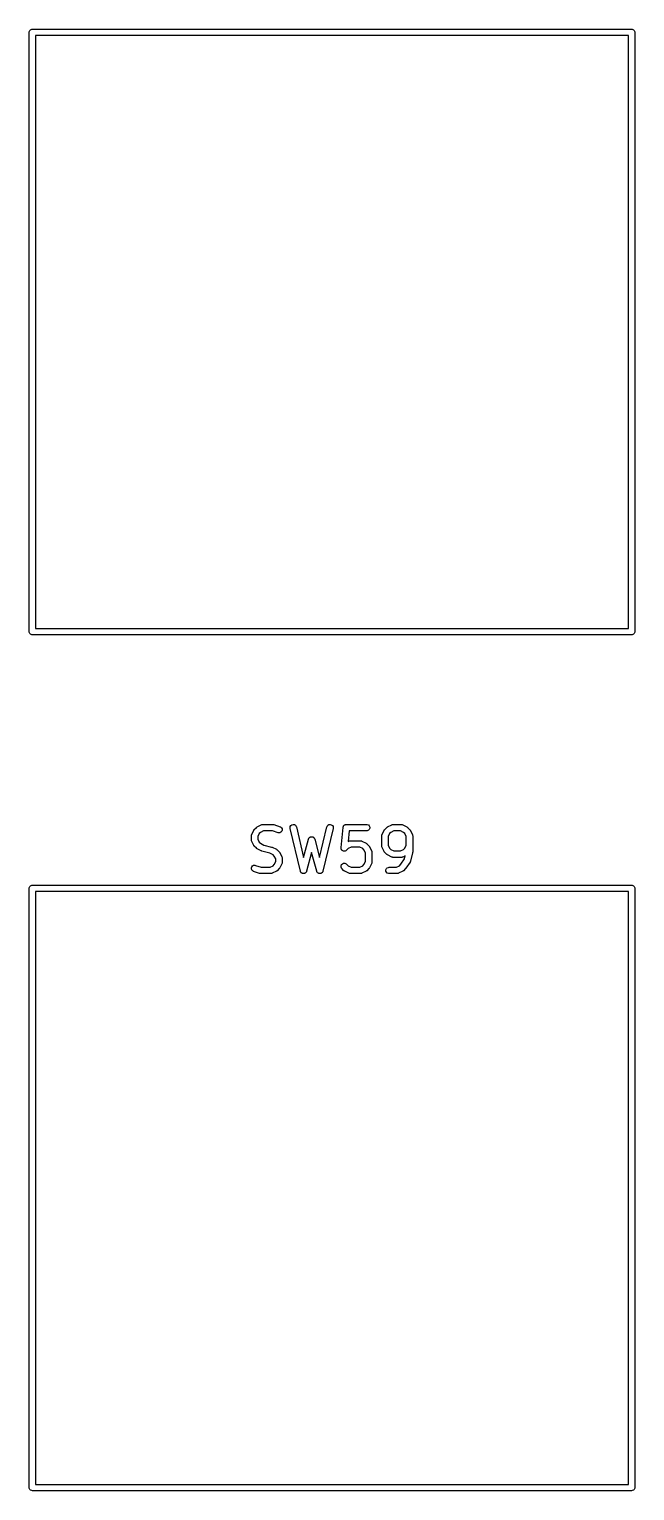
# Model space of a CAD drawing. Extents: x 2.7 to 14.1, y -9.5 to -1.1.
# Drawn here: x 12.725 to 13.282, y -7.595 to -6.251 of the extents above; entities that cross this region are included whole.
import ezdxf

# ---------------------------------------------------------------- set-up
doc = ezdxf.new("R2010")
doc.units = 0
doc.header["$MEASUREMENT"] = 0
doc.layers.add('BLACK', color=7, linetype='CONTINUOUS')

msp = doc.modelspace()

# ---------------------------------------------------------------- linework, layer by layer
at = {"layer": 'BLACK', "linetype": 'CONTINUOUS'}
for p, q in [((12.7253, -6.2522), (12.7261, -6.2514)), ((12.7261, -6.2514), (12.7272, -6.251)), ((12.7272, -6.251), (12.7278, -6.2509)), ((12.7278, -6.2509), (13.279, -6.2509)), ((13.279, -6.2509), (13.2795, -6.251)), ((13.2795, -6.251), (13.2806, -6.2514)), ((13.2806, -6.2514), (13.2814, -6.2522)), ((12.7248, -6.2539), (12.7249, -6.2533)), ((12.7248, -6.805), (12.7248, -6.2539)), ((12.7249, -6.2533), (12.7253, -6.2522)), ((12.7307, -6.2568), (12.7307, -6.8021)), ((13.276, -6.2568), (12.7307, -6.2568)), ((13.276, -6.8021), (13.276, -6.2568)), ((13.2814, -6.2522), (13.2819, -6.2533)), ((13.2819, -6.2533), (13.2819, -6.2539)), ((13.2819, -6.2539), (13.2819, -6.805)), ((12.7307, -6.8021), (13.276, -6.8021)), ((12.7249, -6.8056), (12.7248, -6.805)), ((12.7253, -6.8067), (12.7249, -6.8056)), ((12.7261, -6.8075), (12.7253, -6.8067)), ((12.7272, -6.8079), (12.7261, -6.8075)), ((12.7278, -6.808), (12.7272, -6.8079)), ((13.279, -6.808), (12.7278, -6.808)), ((13.2795, -6.8079), (13.279, -6.808)), ((13.2806, -6.8075), (13.2795, -6.8079)), ((13.2814, -6.8067), (13.2806, -6.8075)), ((13.2819, -6.8056), (13.2814, -6.8067)), ((13.2819, -6.805), (13.2819, -6.8056)), ((12.9295, -6.9916), (12.9314, -6.9878)), ((12.9314, -6.9878), (12.9315, -6.9876)), ((12.9315, -6.9875), (12.9316, -6.9874)), ((12.9315, -6.9876), (12.9315, -6.9875)), ((12.9316, -6.9874), (12.9317, -6.9873)), ((12.9317, -6.9873), (12.9319, -6.9871)), ((12.9317, -6.9873), (12.9317, -6.9873)), ((12.9319, -6.9871), (12.9338, -6.9852)), ((12.9338, -6.9852), (12.934, -6.985)), ((12.934, -6.985), (12.9341, -6.9849)), ((12.9341, -6.9849), (12.9342, -6.9849)), ((12.9342, -6.9849), (12.9342, -6.9848)), ((12.9342, -6.9848), (12.9343, -6.9848)), ((12.9343, -6.9848), (12.9346, -6.9846)), ((12.9346, -6.9846), (12.9383, -6.9828)), ((12.9364, -6.9909), (12.9351, -6.9936)), ((12.9376, -6.9897), (12.9364, -6.9909)), ((12.9403, -6.9883), (12.9376, -6.9897)), ((12.9383, -6.9828), (12.9388, -6.9825)), ((12.9388, -6.9825), (12.939, -6.9825)), ((12.939, -6.9825), (12.9391, -6.9825)), ((12.9391, -6.9825), (12.9396, -6.9824)), ((12.9396, -6.9824), (12.949, -6.9824)), ((12.9485, -6.9883), (12.9403, -6.9883)), ((12.9537, -6.9901), (12.9485, -6.9883)), ((12.949, -6.9824), (12.9493, -6.9825)), ((12.9493, -6.9825), (12.9494, -6.9825)), ((12.9494, -6.9825), (12.9495, -6.9825)), ((12.9495, -6.9825), (12.9496, -6.9825)), ((12.9496, -6.9825), (12.9497, -6.9825)), ((12.9497, -6.9825), (12.9499, -6.9826)), ((12.9499, -6.9826), (12.9556, -6.9845)), ((12.9543, -6.9902), (12.9537, -6.9901)), ((12.9554, -6.9901), (12.9543, -6.9902)), ((12.9564, -6.9896), (12.9554, -6.9901)), ((12.9556, -6.9845), (12.9561, -6.9847)), ((12.9561, -6.9847), (12.957, -6.9855)), ((12.9572, -6.9887), (12.9564, -6.9896)), ((12.957, -6.9855), (12.9575, -6.9865)), ((12.9576, -6.9876), (12.9572, -6.9887)), ((12.9575, -6.9865), (12.9576, -6.9876)), ((12.9648, -6.9855), (12.965, -6.9844)), ((12.9649, -6.9861), (12.9648, -6.9855)), ((12.9743, -7.0254), (12.9649, -6.9861)), ((12.965, -6.9844), (12.9656, -6.9834)), ((12.9656, -6.9834), (12.9665, -6.9827)), ((12.9665, -6.9827), (12.9676, -6.9824)), ((12.9676, -6.9824), (12.9688, -6.9826)), ((12.9688, -6.9826), (12.9698, -6.9832)), ((12.9698, -6.9832), (12.9704, -6.9842)), ((12.9704, -6.9842), (12.9706, -6.9847)), ((12.9706, -6.9847), (12.9773, -7.0127)), ((12.992, -7.0127), (12.9986, -6.9847)), ((13.0044, -6.9861), (12.995, -7.0254)), ((12.9986, -6.9847), (12.9988, -6.9842)), ((12.9988, -6.9842), (12.9995, -6.9832)), ((12.9995, -6.9832), (13.0005, -6.9826)), ((13.0005, -6.9826), (13.0016, -6.9824)), ((13.0016, -6.9824), (13.0027, -6.9827)), ((13.0027, -6.9827), (13.0037, -6.9834)), ((13.0037, -6.9834), (13.0043, -6.9844)), ((13.0043, -6.9844), (13.0044, -6.9855)), ((13.0044, -6.9855), (13.0044, -6.9861)), ((13.0117, -7.0038), (13.0136, -6.9851)), ((13.0136, -6.9848), (13.0137, -6.9845)), ((13.0136, -6.9849), (13.0136, -6.9848)), ((13.0136, -6.9848), (13.0136, -6.9848)), ((13.0136, -6.9851), (13.0136, -6.9849)), ((13.0137, -6.9845), (13.0139, -6.9842)), ((13.0139, -6.9842), (13.014, -6.9838)), ((13.014, -6.9838), (13.0141, -6.9836)), ((13.0141, -6.9836), (13.0142, -6.9835)), ((13.0142, -6.9835), (13.0145, -6.9832)), ((13.0145, -6.9832), (13.0149, -6.9829)), ((13.0149, -6.9829), (13.015, -6.9829)), ((13.015, -6.9829), (13.0151, -6.9828)), ((13.0151, -6.9828), (13.0155, -6.9827)), ((13.0155, -6.9827), (13.0159, -6.9825)), ((13.0159, -6.9825), (13.0161, -6.9825)), ((13.0161, -6.9825), (13.0162, -6.9825)), ((13.0162, -6.9825), (13.0163, -6.9825)), ((13.0163, -6.9825), (13.0165, -6.9824)), ((13.0165, -6.9824), (13.0352, -6.9824)), ((13.0192, -6.9883), (13.0182, -6.9981)), ((13.0352, -6.9883), (13.0192, -6.9883)), ((13.0352, -6.9824), (13.0358, -6.9825)), ((13.0358, -6.9883), (13.0352, -6.9883)), ((13.0358, -6.9825), (13.0369, -6.9829)), ((13.0369, -6.9878), (13.0358, -6.9883)), ((13.0369, -6.9829), (13.0377, -6.9838)), ((13.0377, -6.987), (13.0369, -6.9878)), ((13.0377, -6.9838), (13.0381, -6.9848)), ((13.0381, -6.986), (13.0377, -6.987)), ((13.0381, -6.9848), (13.0381, -6.986)), ((13.0495, -6.9916), (13.0513, -6.9878)), ((13.0513, -6.9878), (13.0515, -6.9876)), ((13.0515, -6.9875), (13.0516, -6.9874)), ((13.0515, -6.9876), (13.0515, -6.9875)), ((13.0516, -6.9874), (13.0517, -6.9873)), ((13.0517, -6.9873), (13.0519, -6.9871)), ((13.0517, -6.9873), (13.0517, -6.9873)), ((13.0519, -6.9871), (13.0538, -6.9852)), ((13.0538, -6.9852), (13.054, -6.985)), ((13.054, -6.985), (13.0541, -6.9849)), ((13.0541, -6.9849), (13.0542, -6.9848)), ((13.0541, -6.9849), (13.0541, -6.9849)), ((13.0542, -6.9848), (13.0543, -6.9848)), ((13.0543, -6.9848), (13.0545, -6.9846)), ((13.0545, -6.9846), (13.0583, -6.9828)), ((13.0564, -6.9909), (13.0551, -6.9936)), ((13.0576, -6.9897), (13.0564, -6.9909)), ((13.0603, -6.9883), (13.0576, -6.9897)), ((13.0583, -6.9828), (13.0588, -6.9825)), ((13.0588, -6.9825), (13.0589, -6.9825)), ((13.0589, -6.9825), (13.059, -6.9825)), ((13.059, -6.9825), (13.0596, -6.9824)), ((13.0596, -6.9824), (13.0671, -6.9824)), ((13.0664, -6.9883), (13.0603, -6.9883)), ((13.0691, -6.9897), (13.0664, -6.9883)), ((13.0671, -6.9824), (13.0677, -6.9825)), ((13.0677, -6.9825), (13.0678, -6.9825)), ((13.0678, -6.9825), (13.0679, -6.9825)), ((13.0679, -6.9825), (13.0684, -6.9828)), ((13.0684, -6.9828), (13.0722, -6.9846)), ((13.0703, -6.9909), (13.0691, -6.9897)), ((13.0717, -6.9936), (13.0703, -6.9909)), ((13.0722, -6.9846), (13.0724, -6.9848)), ((13.0724, -6.9848), (13.0725, -6.9848)), ((13.0725, -6.9848), (13.0726, -6.9849)), ((13.0726, -6.9849), (13.0727, -6.9849)), ((13.0727, -6.9849), (13.0727, -6.985)), ((13.0727, -6.985), (13.0729, -6.9852)), ((13.0729, -6.9852), (13.0748, -6.9871)), ((13.0748, -6.9871), (13.075, -6.9873)), ((13.075, -6.9873), (13.0751, -6.9873)), ((13.0751, -6.9873), (13.0751, -6.9874)), ((13.0751, -6.9874), (13.0752, -6.9875)), ((13.0752, -6.9875), (13.0752, -6.9876)), ((13.0752, -6.9876), (13.0754, -6.9878)), ((13.0754, -6.9878), (13.0773, -6.9916)), ((12.9292, -6.9923), (12.9293, -6.9922)), ((12.9292, -6.9929), (12.9292, -6.9923)), ((12.9292, -6.9966), (12.9292, -6.9929)), ((12.9292, -6.9972), (12.9292, -6.9966)), ((12.9293, -6.9973), (12.9292, -6.9972)), ((12.9293, -6.9921), (12.9295, -6.9916)), ((12.9293, -6.9922), (12.9293, -6.9921)), ((12.9293, -6.9974), (12.9293, -6.9973)), ((12.9295, -6.998), (12.9293, -6.9974)), ((12.9314, -7.0017), (12.9295, -6.998)), ((12.9315, -7.002), (12.9314, -7.0017)), ((12.9316, -7.0021), (12.9315, -7.002)), ((12.9315, -7.002), (12.9315, -7.002)), ((12.9317, -7.0022), (12.9316, -7.0021)), ((12.9317, -7.0023), (12.9317, -7.0022)), ((12.9319, -7.0025), (12.9317, -7.0023)), ((12.9338, -7.0044), (12.9319, -7.0025)), ((12.934, -7.0045), (12.9338, -7.0044)), ((12.9341, -7.0046), (12.934, -7.0045)), ((12.9342, -7.0047), (12.9341, -7.0046)), ((12.9343, -7.0048), (12.9342, -7.0047)), ((12.9342, -7.0047), (12.9342, -7.0047)), ((12.9346, -7.0049), (12.9343, -7.0048)), ((12.9351, -6.9936), (12.9351, -6.9959)), ((12.9351, -6.9959), (12.9364, -6.9986)), ((12.9364, -6.9986), (12.9376, -6.9998)), ((12.9376, -6.9998), (12.9407, -7.0014)), ((12.9407, -7.0014), (12.9478, -7.0032)), ((12.9478, -7.0032), (12.9479, -7.0032)), ((12.9479, -7.0032), (12.9479, -7.0032)), ((12.9479, -7.0032), (12.9481, -7.0033)), ((12.9481, -7.0033), (12.9484, -7.0033)), ((12.9484, -7.0033), (12.9484, -7.0034)), ((12.9484, -7.0034), (12.9484, -7.0034)), ((12.9484, -7.0034), (12.9522, -7.0053)), ((12.9773, -7.0127), (12.9818, -6.9959)), ((12.9818, -6.9957), (12.9819, -6.9956)), ((12.9818, -6.9959), (12.9818, -6.9957)), ((12.9818, -6.9957), (12.9818, -6.9957)), ((12.9819, -6.9956), (12.982, -6.9953)), ((12.982, -6.9953), (12.9822, -6.995)), ((12.9822, -6.995), (12.9824, -6.9947)), ((12.9824, -6.9947), (12.9826, -6.9946)), ((12.9826, -6.9946), (12.9827, -6.9944)), ((12.9827, -6.9944), (12.983, -6.9942)), ((12.983, -6.9942), (12.9833, -6.994)), ((12.9833, -6.994), (12.9835, -6.9939)), ((12.9835, -6.9939), (12.9837, -6.9938)), ((12.9837, -6.9938), (12.9841, -6.9938)), ((12.9841, -6.9938), (12.9844, -6.9937)), ((12.9844, -6.9937), (12.9846, -6.9937)), ((12.9846, -6.9937), (12.9848, -6.9937)), ((12.9848, -6.9937), (12.9852, -6.9938)), ((12.9852, -6.9938), (12.9856, -6.9938)), ((12.9856, -6.9938), (12.9857, -6.9939)), ((12.9857, -6.9939), (12.9859, -6.994)), ((12.9859, -6.994), (12.9862, -6.9942)), ((12.9862, -6.9942), (12.9866, -6.9944)), ((12.9866, -6.9944), (12.9867, -6.9946)), ((12.9867, -6.9946), (12.9868, -6.9947)), ((12.9868, -6.9947), (12.987, -6.995)), ((12.987, -6.995), (12.9873, -6.9953)), ((12.9873, -6.9953), (12.9874, -6.9956)), ((12.9874, -6.9956), (12.9874, -6.9957)), ((12.9874, -6.9957), (12.9874, -6.9957)), ((12.9874, -6.9957), (12.9875, -6.9959)), ((12.9875, -6.9959), (12.992, -7.0127)), ((13.0117, -7.0044), (13.0117, -7.0038)), ((13.0117, -7.0046), (13.0117, -7.0044)), ((13.0117, -7.0047), (13.0117, -7.0046)), ((13.0119, -7.0051), (13.0117, -7.0047)), ((13.0182, -7.0047), (13.0167, -7.0062)), ((13.0182, -6.9981), (13.0189, -6.9978)), ((13.0209, -7.0033), (13.0182, -7.0047)), ((13.0189, -6.9978), (13.0195, -6.9975)), ((13.0195, -6.9975), (13.0196, -6.9975)), ((13.0196, -6.9975), (13.0197, -6.9975)), ((13.0197, -6.9975), (13.0202, -6.9974)), ((13.0202, -6.9974), (13.0296, -6.9974)), ((13.0289, -7.0033), (13.0209, -7.0033)), ((13.0316, -7.0047), (13.0289, -7.0033)), ((13.0296, -6.9974), (13.0302, -6.9975)), ((13.0302, -6.9975), (13.0303, -6.9975)), ((13.0303, -6.9975), (13.0304, -6.9975)), ((13.0304, -6.9975), (13.0309, -6.9978)), ((13.0309, -6.9978), (13.0347, -6.9996)), ((13.0328, -7.0059), (13.0316, -7.0047)), ((13.0347, -6.9996), (13.0349, -6.9998)), ((13.0349, -6.9998), (13.035, -6.9998)), ((13.035, -6.9998), (13.0351, -6.9999)), ((13.0351, -6.9999), (13.0352, -6.9999)), ((13.0352, -6.9999), (13.0352, -7)), ((13.0352, -7), (13.0355, -7.0002)), ((13.0355, -7.0002), (13.0373, -7.0021)), ((13.0373, -7.0021), (13.0375, -7.0023)), ((13.0375, -7.0023), (13.0376, -7.0023)), ((13.0376, -7.0023), (13.0376, -7.0024)), ((13.0376, -7.0024), (13.0377, -7.0025)), ((13.0377, -7.0025), (13.0377, -7.0026)), ((13.0377, -7.0026), (13.0379, -7.0028)), ((13.0379, -7.0028), (13.0398, -7.0066)), ((13.0492, -6.9923), (13.0493, -6.9922)), ((13.0492, -6.9929), (13.0492, -6.9923)), ((13.0492, -7.0023), (13.0492, -6.9929)), ((13.0492, -7.0028), (13.0492, -7.0023)), ((13.0493, -7.0029), (13.0492, -7.0028)), ((13.0493, -6.9921), (13.0495, -6.9916)), ((13.0493, -6.9922), (13.0493, -6.9921)), ((13.0493, -7.003), (13.0493, -7.0029)), ((13.0495, -7.0036), (13.0493, -7.003)), ((13.0513, -7.0073), (13.0495, -7.0036)), ((13.0551, -6.9936), (13.0551, -7.0016)), ((13.0551, -7.0016), (13.0564, -7.0043)), ((13.0564, -7.0043), (13.0576, -7.0055)), ((13.0691, -7.0055), (13.0703, -7.0043)), ((13.0703, -7.0043), (13.0717, -7.0016)), ((13.0717, -7.0016), (13.0717, -6.9936)), ((13.0773, -6.9916), (13.0775, -6.9921)), ((13.0775, -6.9921), (13.0775, -6.9922)), ((13.0775, -6.9922), (13.0775, -6.9923)), ((13.0775, -6.9923), (13.0776, -6.9929)), ((13.0776, -6.9929), (13.0776, -7.0079)), ((12.9383, -7.0068), (12.9346, -7.0049)), ((12.9384, -7.0068), (12.9383, -7.0068)), ((12.9383, -7.0068), (12.9383, -7.0068)), ((12.9386, -7.0069), (12.9384, -7.0068)), ((12.9388, -7.007), (12.9386, -7.0069)), ((12.9389, -7.007), (12.9388, -7.007)), ((12.9461, -7.0088), (12.9389, -7.007)), ((12.9389, -7.007), (12.9389, -7.007)), ((12.9491, -7.0103), (12.9461, -7.0088)), ((12.9503, -7.0115), (12.9491, -7.0103)), ((12.9517, -7.0142), (12.9503, -7.0115)), ((12.9503, -7.0193), (12.9517, -7.0166)), ((12.9517, -7.0166), (12.9517, -7.0142)), ((12.9522, -7.0053), (12.9524, -7.0054)), ((12.9524, -7.0054), (12.9525, -7.0054)), ((12.9525, -7.0054), (12.9526, -7.0055)), ((12.9526, -7.0055), (12.9527, -7.0056)), ((12.9527, -7.0056), (12.9527, -7.0056)), ((12.9527, -7.0056), (12.953, -7.0058)), ((12.953, -7.0058), (12.9548, -7.0077)), ((12.9548, -7.0077), (12.955, -7.0079)), ((12.955, -7.0079), (12.9551, -7.008)), ((12.9551, -7.008), (12.9551, -7.008)), ((12.9551, -7.008), (12.9552, -7.0081)), ((12.9552, -7.0081), (12.9552, -7.0082)), ((12.9552, -7.0082), (12.9554, -7.0084)), ((12.9554, -7.0084), (12.9573, -7.0122)), ((12.9573, -7.0122), (12.9575, -7.0127)), ((12.9575, -7.018), (12.9573, -7.0186)), ((12.9575, -7.0127), (12.9575, -7.0128)), ((12.9575, -7.0128), (12.9575, -7.0129)), ((12.9575, -7.0129), (12.9576, -7.0135)), ((12.9576, -7.0173), (12.9575, -7.0178)), ((12.9575, -7.0178), (12.9575, -7.0179)), ((12.9575, -7.0179), (12.9575, -7.018)), ((12.9576, -7.0135), (12.9576, -7.0173)), ((12.9846, -7.0081), (12.98, -7.0255)), ((12.9893, -7.0255), (12.9846, -7.0081)), ((13.012, -7.0055), (13.0119, -7.0051)), ((13.0121, -7.0056), (13.012, -7.0055)), ((13.0122, -7.0058), (13.0121, -7.0056)), ((13.0125, -7.0061), (13.0122, -7.0058)), ((13.0127, -7.0064), (13.0125, -7.0061)), ((13.0129, -7.0065), (13.0127, -7.0064)), ((13.013, -7.0066), (13.0129, -7.0065)), ((13.0134, -7.0068), (13.013, -7.0066)), ((13.013, -7.0186), (13.014, -7.0181)), ((13.0138, -7.007), (13.0134, -7.0068)), ((13.0139, -7.007), (13.0138, -7.007)), ((13.014, -7.007), (13.0139, -7.007)), ((13.0145, -7.007), (13.014, -7.007)), ((13.014, -7.0181), (13.0152, -7.0181)), ((13.0149, -7.0071), (13.0145, -7.007)), ((13.015, -7.007), (13.0149, -7.0071)), ((13.0152, -7.007), (13.015, -7.007)), ((13.0156, -7.0069), (13.0152, -7.007)), ((13.0152, -7.0181), (13.0163, -7.0186)), ((13.016, -7.0067), (13.0156, -7.0069)), ((13.0161, -7.0067), (13.016, -7.0067)), ((13.0163, -7.0066), (13.0161, -7.0067)), ((13.0167, -7.0062), (13.0163, -7.0066)), ((13.0342, -7.0086), (13.0328, -7.0059)), ((13.0328, -7.0193), (13.0342, -7.0166)), ((13.0342, -7.0166), (13.0342, -7.0086)), ((13.0398, -7.0066), (13.04, -7.0071)), ((13.04, -7.018), (13.0398, -7.0186)), ((13.04, -7.0071), (13.04, -7.0072)), ((13.04, -7.0072), (13.04, -7.0073)), ((13.04, -7.0073), (13.0401, -7.0079)), ((13.0401, -7.0173), (13.04, -7.0178)), ((13.04, -7.0178), (13.04, -7.0179)), ((13.04, -7.0179), (13.04, -7.018)), ((13.0401, -7.0079), (13.0401, -7.0173)), ((13.0515, -7.0076), (13.0513, -7.0073)), ((13.0515, -7.0077), (13.0515, -7.0076)), ((13.0516, -7.0077), (13.0515, -7.0077)), ((13.0517, -7.0078), (13.0516, -7.0077)), ((13.0517, -7.0079), (13.0517, -7.0078)), ((13.0519, -7.0081), (13.0517, -7.0079)), ((13.0538, -7.01), (13.0519, -7.0081)), ((13.054, -7.0102), (13.0538, -7.01)), ((13.0541, -7.0102), (13.054, -7.0102)), ((13.0541, -7.0103), (13.0541, -7.0102)), ((13.0542, -7.0103), (13.0541, -7.0103)), ((13.0543, -7.0104), (13.0542, -7.0103)), ((13.0545, -7.0105), (13.0543, -7.0104)), ((13.0583, -7.0124), (13.0545, -7.0105)), ((13.0576, -7.0055), (13.0603, -7.0068)), ((13.0588, -7.0126), (13.0583, -7.0124)), ((13.0589, -7.0126), (13.0588, -7.0126)), ((13.059, -7.0127), (13.0589, -7.0126)), ((13.0596, -7.0127), (13.059, -7.0127)), ((13.0671, -7.0127), (13.0596, -7.0127)), ((13.0603, -7.0068), (13.0664, -7.0068)), ((13.0664, -7.0068), (13.0691, -7.0055)), ((13.0667, -7.0191), (13.07, -7.0142)), ((13.0677, -7.0127), (13.0671, -7.0127)), ((13.0678, -7.0126), (13.0677, -7.0127)), ((13.0679, -7.0126), (13.0678, -7.0126)), ((13.0684, -7.0124), (13.0679, -7.0126)), ((13.0707, -7.0113), (13.0684, -7.0124)), ((13.07, -7.0142), (13.0707, -7.0113)), ((13.0752, -7.017), (13.0714, -7.0227)), ((13.0754, -7.0167), (13.0752, -7.017)), ((13.0755, -7.0165), (13.0754, -7.0166)), ((13.0754, -7.0166), (13.0754, -7.0167)), ((13.0754, -7.0167), (13.0754, -7.0167)), ((13.0756, -7.0161), (13.0755, -7.0164)), ((13.0755, -7.0164), (13.0755, -7.0165)), ((13.0775, -7.0086), (13.0756, -7.0161)), ((13.0776, -7.008), (13.0775, -7.0083)), ((13.0775, -7.0083), (13.0775, -7.0085)), ((13.0775, -7.0085), (13.0775, -7.0085)), ((13.0775, -7.0085), (13.0775, -7.0086)), ((13.0776, -7.0079), (13.0776, -7.008)), ((13.0776, -7.008), (13.0776, -7.008)), ((12.9292, -7.0225), (12.9296, -7.0214)), ((12.9293, -7.0237), (12.9292, -7.0225)), ((12.9298, -7.0247), (12.9293, -7.0237)), ((12.9296, -7.0214), (12.9303, -7.0206)), ((12.9307, -7.0255), (12.9298, -7.0247)), ((12.9303, -7.0206), (12.9313, -7.02)), ((12.9312, -7.0257), (12.9307, -7.0255)), ((12.9368, -7.0276), (12.9312, -7.0257)), ((12.9313, -7.02), (12.9325, -7.02)), ((12.9325, -7.02), (12.9331, -7.0201)), ((12.9331, -7.0201), (12.9382, -7.0218)), ((12.9371, -7.0276), (12.9368, -7.0276)), ((12.9372, -7.0277), (12.9371, -7.0276)), ((12.9373, -7.0277), (12.9372, -7.0277)), ((12.9374, -7.0277), (12.9373, -7.0277)), ((12.9375, -7.0277), (12.9374, -7.0277)), ((12.9378, -7.0277), (12.9375, -7.0277)), ((12.9471, -7.0277), (12.9378, -7.0277)), ((12.9382, -7.0218), (12.9464, -7.0218)), ((12.9464, -7.0218), (12.9491, -7.0205)), ((12.9477, -7.0277), (12.9471, -7.0277)), ((12.9478, -7.0276), (12.9477, -7.0277)), ((12.9479, -7.0276), (12.9478, -7.0276)), ((12.9484, -7.0274), (12.9479, -7.0276)), ((12.9522, -7.0255), (12.9484, -7.0274)), ((12.9491, -7.0205), (12.9503, -7.0193)), ((12.9524, -7.0254), (12.9522, -7.0255)), ((12.9525, -7.0253), (12.9524, -7.0254)), ((12.9526, -7.0253), (12.9525, -7.0253)), ((12.9527, -7.0252), (12.9526, -7.0253)), ((12.953, -7.025), (12.9527, -7.0252)), ((12.9527, -7.0252), (12.9527, -7.0252)), ((12.9548, -7.0231), (12.953, -7.025)), ((12.955, -7.0229), (12.9548, -7.0231)), ((12.9551, -7.0228), (12.955, -7.0229)), ((12.9552, -7.0227), (12.9551, -7.0227)), ((12.9551, -7.0227), (12.9551, -7.0228)), ((12.9554, -7.0223), (12.9552, -7.0226)), ((12.9552, -7.0226), (12.9552, -7.0227)), ((12.9573, -7.0186), (12.9554, -7.0223)), ((12.9743, -7.0256), (12.9743, -7.0254)), ((12.9743, -7.0257), (12.9743, -7.0256)), ((12.9744, -7.0258), (12.9743, -7.0257)), ((12.9744, -7.026), (12.9744, -7.0258)), ((12.9747, -7.0263), (12.9744, -7.026)), ((12.9749, -7.0267), (12.9747, -7.0263)), ((12.975, -7.0268), (12.9749, -7.0267)), ((12.9751, -7.0269), (12.975, -7.0268)), ((12.9755, -7.0272), (12.9751, -7.0269)), ((12.9758, -7.0274), (12.9755, -7.0272)), ((12.976, -7.0275), (12.9758, -7.0274)), ((12.9761, -7.0275), (12.976, -7.0275)), ((12.9765, -7.0276), (12.9761, -7.0275)), ((12.9769, -7.0277), (12.9765, -7.0276)), ((12.9771, -7.0277), (12.9769, -7.0277)), ((12.9772, -7.0277), (12.9771, -7.0277)), ((12.9777, -7.0276), (12.9772, -7.0277)), ((12.9781, -7.0276), (12.9777, -7.0276)), ((12.9782, -7.0275), (12.9781, -7.0276)), ((12.9784, -7.0274), (12.9782, -7.0275)), ((12.9787, -7.0272), (12.9784, -7.0274)), ((12.9791, -7.027), (12.9787, -7.0272)), ((12.9792, -7.0269), (12.9791, -7.027)), ((12.9793, -7.0268), (12.9792, -7.0269)), ((12.9795, -7.0264), (12.9793, -7.0268)), ((12.9798, -7.0261), (12.9795, -7.0264)), ((12.9799, -7.0259), (12.9798, -7.0261)), ((12.98, -7.0255), (12.9799, -7.0257)), ((12.9799, -7.0257), (12.9799, -7.0258)), ((12.9799, -7.0258), (12.9799, -7.0259)), ((12.9893, -7.0257), (12.9893, -7.0255)), ((12.9894, -7.0258), (12.9893, -7.0257)), ((12.9894, -7.0259), (12.9894, -7.0258)), ((12.9895, -7.0261), (12.9894, -7.0259)), ((12.9897, -7.0264), (12.9895, -7.0261)), ((12.99, -7.0268), (12.9897, -7.0264)), ((12.9901, -7.0269), (12.99, -7.0268)), ((12.9902, -7.027), (12.9901, -7.0269)), ((12.9905, -7.0272), (12.9902, -7.027)), ((12.9909, -7.0274), (12.9905, -7.0272)), ((12.991, -7.0275), (12.9909, -7.0274)), ((12.9912, -7.0276), (12.991, -7.0275)), ((12.9916, -7.0276), (12.9912, -7.0276)), ((12.992, -7.0277), (12.9916, -7.0276)), ((12.9922, -7.0277), (12.992, -7.0277)), ((12.9923, -7.0277), (12.9922, -7.0277)), ((12.9927, -7.0276), (12.9923, -7.0277)), ((12.9931, -7.0275), (12.9927, -7.0276)), ((12.9933, -7.0275), (12.9931, -7.0275)), ((12.9934, -7.0274), (12.9933, -7.0275)), ((12.9938, -7.0272), (12.9934, -7.0274)), ((12.9941, -7.0269), (12.9938, -7.0272)), ((12.9942, -7.0268), (12.9941, -7.0269)), ((12.9943, -7.0267), (12.9942, -7.0268)), ((12.9946, -7.0263), (12.9943, -7.0267)), ((12.9948, -7.026), (12.9946, -7.0263)), ((12.9949, -7.0258), (12.9948, -7.026)), ((12.995, -7.0254), (12.9949, -7.0256)), ((12.9949, -7.0256), (12.9949, -7.0257)), ((12.9949, -7.0257), (12.9949, -7.0258)), ((13.0117, -7.0204), (13.0122, -7.0194)), ((13.0117, -7.0216), (13.0117, -7.0204)), ((13.0122, -7.0227), (13.0117, -7.0216)), ((13.0122, -7.0194), (13.013, -7.0186)), ((13.0125, -7.0231), (13.0122, -7.0227)), ((13.0144, -7.025), (13.0125, -7.0231)), ((13.0146, -7.0252), (13.0144, -7.025)), ((13.0147, -7.0252), (13.0146, -7.0252)), ((13.0148, -7.0253), (13.0147, -7.0252)), ((13.0149, -7.0253), (13.0148, -7.0253)), ((13.0149, -7.0254), (13.0149, -7.0253)), ((13.0152, -7.0255), (13.0149, -7.0254)), ((13.0189, -7.0274), (13.0152, -7.0255)), ((13.0163, -7.0186), (13.0167, -7.0189)), ((13.0167, -7.0189), (13.0182, -7.0205)), ((13.0182, -7.0205), (13.0209, -7.0218)), ((13.0195, -7.0276), (13.0189, -7.0274)), ((13.0196, -7.0276), (13.0195, -7.0276)), ((13.0197, -7.0277), (13.0196, -7.0276)), ((13.0202, -7.0277), (13.0197, -7.0277)), ((13.0296, -7.0277), (13.0202, -7.0277)), ((13.0209, -7.0218), (13.0289, -7.0218)), ((13.0289, -7.0218), (13.0316, -7.0205)), ((13.0302, -7.0277), (13.0296, -7.0277)), ((13.0303, -7.0276), (13.0302, -7.0277)), ((13.0304, -7.0276), (13.0303, -7.0276)), ((13.0309, -7.0274), (13.0304, -7.0276)), ((13.0347, -7.0255), (13.0309, -7.0274)), ((13.0316, -7.0205), (13.0328, -7.0193)), ((13.0349, -7.0254), (13.0347, -7.0255)), ((13.035, -7.0253), (13.0349, -7.0254)), ((13.0351, -7.0253), (13.035, -7.0253)), ((13.0352, -7.0252), (13.0351, -7.0253)), ((13.0355, -7.025), (13.0352, -7.0252)), ((13.0352, -7.0252), (13.0352, -7.0252)), ((13.0373, -7.0231), (13.0355, -7.025)), ((13.0375, -7.0229), (13.0373, -7.0231)), ((13.0376, -7.0228), (13.0375, -7.0229)), ((13.0377, -7.0227), (13.0376, -7.0227)), ((13.0376, -7.0227), (13.0376, -7.0228)), ((13.0379, -7.0223), (13.0377, -7.0226)), ((13.0377, -7.0226), (13.0377, -7.0227)), ((13.0398, -7.0186), (13.0379, -7.0223)), ((13.053, -7.0242), (13.0534, -7.0231)), ((13.053, -7.0253), (13.053, -7.0242)), ((13.0534, -7.0264), (13.053, -7.0253)), ((13.0534, -7.0231), (13.0542, -7.0223)), ((13.0542, -7.0272), (13.0534, -7.0264)), ((13.0542, -7.0223), (13.0553, -7.0219)), ((13.0553, -7.0277), (13.0542, -7.0272)), ((13.0553, -7.0219), (13.0559, -7.0218)), ((13.0559, -7.0277), (13.0553, -7.0277)), ((13.0559, -7.0218), (13.0627, -7.0218)), ((13.0634, -7.0277), (13.0559, -7.0277)), ((13.0627, -7.0218), (13.0654, -7.0205)), ((13.0639, -7.0277), (13.0634, -7.0277)), ((13.064, -7.0276), (13.0639, -7.0277)), ((13.0641, -7.0276), (13.064, -7.0276)), ((13.0647, -7.0274), (13.0641, -7.0276)), ((13.0684, -7.0255), (13.0647, -7.0274)), ((13.0654, -7.0205), (13.0667, -7.0191)), ((13.0687, -7.0254), (13.0684, -7.0255)), ((13.0688, -7.0253), (13.0687, -7.0254)), ((13.0689, -7.0252), (13.0688, -7.0253)), ((13.0688, -7.0253), (13.0688, -7.0253)), ((13.069, -7.0252), (13.0689, -7.0252)), ((13.0692, -7.025), (13.069, -7.0252)), ((13.0711, -7.0231), (13.0692, -7.025)), ((13.0713, -7.0229), (13.0711, -7.0231)), ((13.0711, -7.0231), (13.0711, -7.0231)), ((13.0711, -7.0231), (13.0711, -7.0231)), ((13.0714, -7.0227), (13.0713, -7.0229)), ((13.0714, -7.0227), (13.0714, -7.0227)), ((13.0714, -7.0227), (13.0714, -7.0227)), ((12.7248, -7.0413), (12.7249, -7.0407)), ((12.7248, -7.5924), (12.7248, -7.0413)), ((12.7249, -7.0407), (12.7253, -7.0396)), ((12.7253, -7.0396), (12.7261, -7.0388)), ((12.7261, -7.0388), (12.7272, -7.0384)), ((12.7272, -7.0384), (12.7278, -7.0383)), ((12.7278, -7.0383), (13.279, -7.0383)), ((12.7307, -7.0442), (12.7307, -7.5895)), ((13.276, -7.0442), (12.7307, -7.0442)), ((13.276, -7.5895), (13.276, -7.0442)), ((13.279, -7.0383), (13.2795, -7.0384)), ((13.2795, -7.0384), (13.2806, -7.0388)), ((13.2806, -7.0388), (13.2814, -7.0396)), ((13.2814, -7.0396), (13.2819, -7.0407)), ((13.2819, -7.0407), (13.2819, -7.0413)), ((13.2819, -7.0413), (13.2819, -7.5924)), ((12.7249, -7.593), (12.7248, -7.5924)), ((12.7253, -7.5941), (12.7249, -7.593)), ((12.7261, -7.5949), (12.7253, -7.5941)), ((12.7272, -7.5953), (12.7261, -7.5949)), ((12.7278, -7.5954), (12.7272, -7.5953)), ((13.279, -7.5954), (12.7278, -7.5954)), ((12.7307, -7.5895), (13.276, -7.5895)), ((13.2795, -7.5953), (13.279, -7.5954)), ((13.2806, -7.5949), (13.2795, -7.5953)), ((13.2814, -7.5941), (13.2806, -7.5949)), ((13.2819, -7.593), (13.2814, -7.5941)), ((13.2819, -7.5924), (13.2819, -7.593))]:
    msp.add_line(p, q, dxfattribs=at)

doc.saveas('drawing.dxf')
